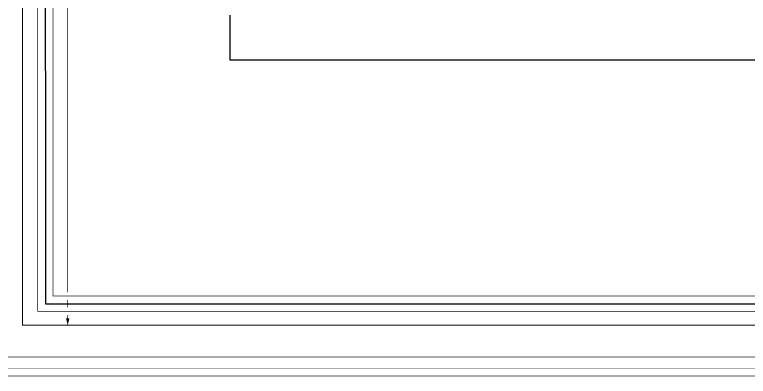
# Model space of a CAD drawing. Header units: millimetres. Extents: x -415 to 12957, y -5 to 599.
# Drawn here: x 6384.9 to 6866, y -0.2 to 237.2 of the extents above; entities that cross this region are included whole.
import ezdxf

# ---------------------------------------------------------------- set-up
doc = ezdxf.new("R2010")
doc.units = ezdxf.units.MM
doc.header["$LTSCALE"] = 10
doc.header["$MEASUREMENT"] = 0
doc.layers.get('0').update_dxf_attribs({"linetype": 'CONTINUOUS'})
for name, color, linetype in [('P-A-SHEET', 3, 'CONTINUOUS'), ('P-COND', 4, 'CONTINUOUS'), ('P-INSTRU', 7, 'CONTINUOUS'), ('P-WATER', 3, 'CONTINUOUS')]:
    doc.layers.add(name, color=color, linetype=linetype)
doc.styles.get("Standard").update_dxf_attribs({"font": 'ARIALN.TTF'})

# ---------------------------------------------------------------- blocks, each defined once
blk = doc.blocks.new('ARROW')
blk.add_solid([(-2.5, -1.25), (-2.5, 1.25), (2.5, 0)])
at = {"linetype": 'Continuous', "flags": 1}
blk.add_attdef('SYM_WIDTH', (0, 0), '', height=3, dxfattribs=at)

msp = doc.modelspace()

# ---------------------------------------------------------------- linework, layer by layer
at = {"layer": 'P-A-SHEET', "color": 7, "const_width": 0.35}
for points in [[(-410, 0), (12952.06, 0), (12952.06, 594), (-410, 594)], [(-405, 5), (12947.06, 5), (12947.06, 589), (-405, 589)]]:
    msp.add_lwpolyline(points, close=True, dxfattribs=at)
at = {"layer": 'P-COND', "linetype": 'Continuous', "const_width": 0.5}
for points in [[(6419.66, 368.41), (6419.66, 55)], [(6389.99, 265), (6389.99, 33.39), (6459.81, 33.39)], [(6419.66, 50), (6419.66, 45)], [(6419.66, 40), (6419.66, 33.38)], [(6459.81, 33.39), (9965.01, 33.39)]]:
    msp.add_lwpolyline(points, dxfattribs=at)
at = {"layer": 'P-COND', "const_width": 0.5}
for points in [[(6158.09, 298), (6158.09, 307.5), (6409.99, 307.5), (6409.99, 52.5), (6459.81, 52.5)], [(6173.68, 213.09), (6173.68, 267.5), (6399.99, 267.5), (6399.99, 42.5), (6459.81, 42.5)], [(6459.81, 52.5), (7336.62, 52.5), (7336.62, 180.14)], [(6459.81, 42.5), (9965.01, 42.5)]]:
    msp.add_lwpolyline(points, dxfattribs=at)
at = {"layer": 'P-INSTRU'}
for points in [[(6151.34, 294.71), (6144.41, 294.71), (6144.41, 353.76), (6404.87, 353.76), (6404.99, 47.5), (6459.81, 47.5)], [(6525.97, 236.89), (6525.97, 207.5), (6975.5, 207.5)], [(6459.81, 47.5), (8759.59, 47.5), (8759.59, 117.82)]]:
    msp.add_lwpolyline(points, dxfattribs=at)
at = {"layer": 'P-WATER', "const_width": 0.35}
for points in [[(-315, 12.5), (6789.82, 12.5)], [(6459.81, 12.5), (9965.01, 12.5)]]:
    msp.add_lwpolyline(points, dxfattribs=at)

# ---------------------------------------------------------------- block references
at = {"layer": 'P-COND', "linetype": 'Continuous', "xscale": -0.900000000000091, "yscale": 0.900000000000091, "zscale": 0.900000000000091, "rotation": 89.99999999999952}
msp.add_blockref('ARROW', (6419.66, 35.63), dxfattribs=at)

doc.saveas('drawing.dxf')
